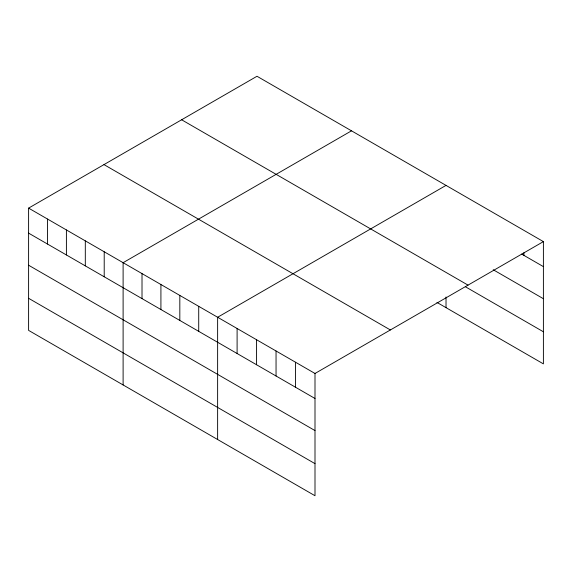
<?xml version="1.0" encoding="UTF-8"?>
<svg xmlns="http://www.w3.org/2000/svg" width="572" height="572" viewBox="0 0 572 572"><rect width="100%" height="100%" fill="white"/><g stroke="black" fill="none" stroke-linecap="round" stroke-linejoin="round"><path stroke-width="0.86" d="M28.6 208.122L315 373.473L315 495.738L28.6 330.387L28.6 208.122L257 76.262L543.4 241.613L543.4 363.878L436.951 302.416M351.508 130.824L123.109 262.691L123.109 384.956M446.024 185.392L217.625 317.26L217.625 439.518M315 373.473L543.4 241.613M521.678 254.082L543.4 266.623M493.214 269.741L543.4 298.713M181.624 119.777L468.025 285.128M465.501 286.808L543.4 331.781M103.975 164.607L390.376 329.958M28.6 233.133L315 398.491M28.6 265.229L315 430.58M28.6 298.298L315 463.649M523.923 252.695L523.923 255.377M446.024 296.961L446.024 307.657M295.524 362.233L295.524 387.244M276.047 350.986L276.047 375.997M256.578 339.747L256.578 364.757M237.101 328.5L237.101 353.51M198.72 306.342L198.72 331.352M179.822 295.431L179.822 320.442M160.918 284.52L160.918 309.531M142.013 273.602L142.013 298.613M104.211 251.78L104.211 276.791M85.307 240.862L85.307 265.873M66.402 229.951L66.402 254.962M47.505 219.04L47.505 244.051"/></g></svg>
